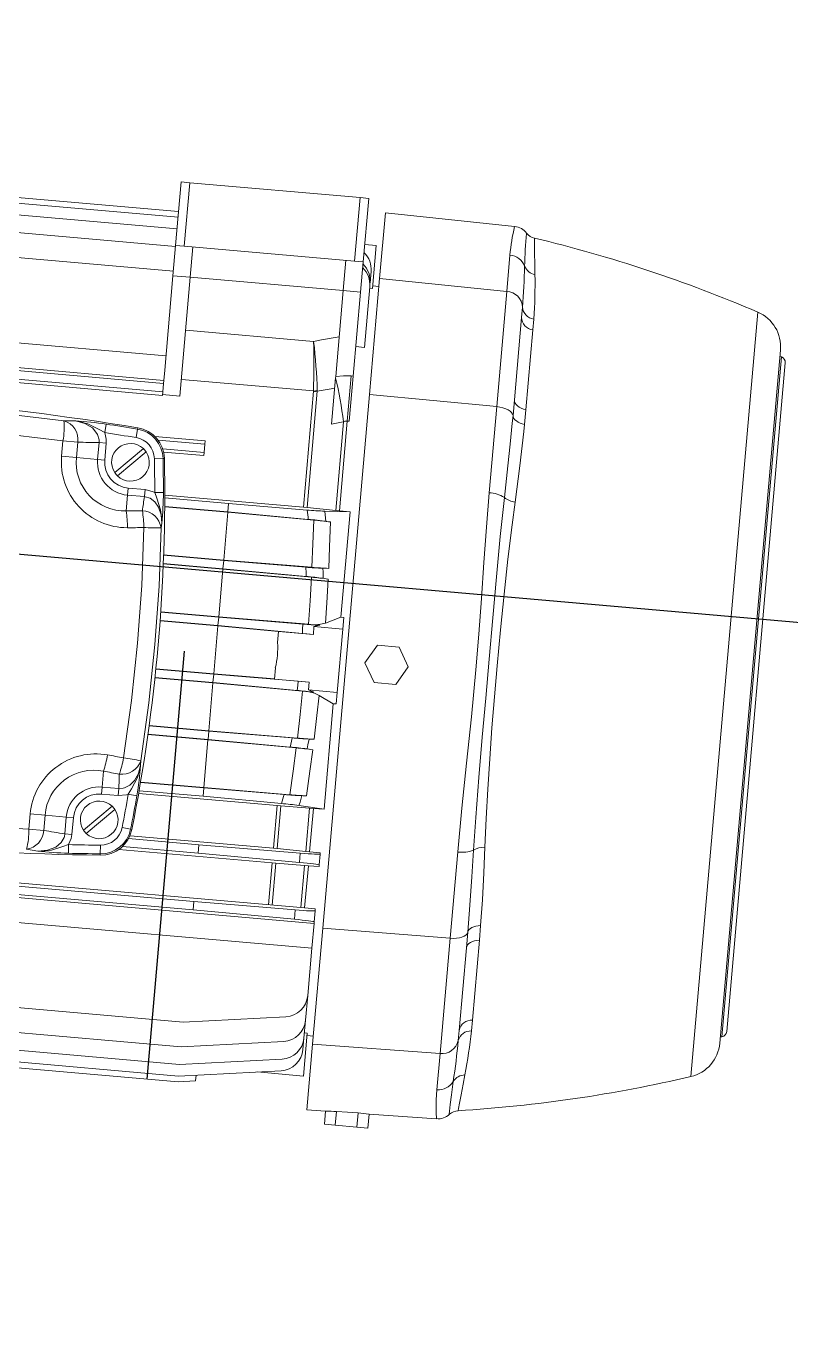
# Model space of a CAD drawing. Header units: inches. Extents: x 191440 to 383551, y 141400 to 284946.
# Drawn here: x 191696.839 to 191697.211, y 141505.332 to 141505.975 of the extents above; entities that cross this region are included whole.
import ezdxf

# ---------------------------------------------------------------- set-up
doc = ezdxf.new("R2010")
doc.units = ezdxf.units.IN
doc.header["$MEASUREMENT"] = 0
doc.layers.add('MOTOR', color=140, linetype='Continuous', lineweight=9)
doc.layers.add('Sanitary', color=6, linetype='Continuous')
doc.styles.add('ROMANS', font='romans', dxfattribs={"height": 1})
doc.dimstyles.new('osama', dxfattribs={"dimtxt": 50, "dimasz": 45, "dimexe": 0.18, "dimexo": 0.0625, "dimgap": 0.2, "dimtad": 0, "dimdec": 0, "dimzin": 0, "dimdsep": 46, "dimtxsty": 'ROMANS', "dimcen": 0, "dimse1": 1, "dimse2": 1, "dimclrd": 3, "dimclre": 3, "dimclrt": 5, "dimadec": 0, "dimazin": 0, "dimtfac": 0.6, "dimtdec": 0, "dimtmove": 2, "dimatfit": 3, "dimfxl": 1, "dimtolj": 1, "dimtzin": 0, "dimarcsym": 0})

msp = doc.modelspace()

# ---------------------------------------------------------------- linework, layer by layer
at = {"color": 6}
msp.add_line((191696.89796, 141505.46225, -678.405), (191696.91621, 141505.67078, -678.405), dxfattribs=at)
at = {"color": 6, "elevation": -678.405}
msp.add_lwpolyline([(191697.53508, 141505.65664), (191694.37777, 141505.93286), (191694.61018, 141508.58937), (191674.25395, 141510.37031)], dxfattribs=at)
msp.add_circle((191696.53062, 141505.72788, -678.405), 1.75781)
at = {"layer": 'MOTOR', "linetype": 'Continuous'}
for p, q in [((191696.67703, 141505.9028, -678.405), (191696.91306, 141505.88215, -678.405)), ((191696.67727, 141505.90557, -678.405), (191696.9133, 141505.88492, -678.405)), ((191696.67654, 141505.89718, -678.405), (191696.91257, 141505.87653, -678.405)), ((191696.91186, 141505.86841, -678.405), (191696.91456, 141505.89931, -678.405)), ((191696.91456, 141505.89931, -678.405), (191696.91878, 141505.89895, -678.405)), ((191696.91878, 141505.89895, -678.405), (191696.91607, 141505.86804, -678.405)), ((191697.00167, 141505.89169, -678.405), (191696.91878, 141505.89895, -678.405)), ((191696.99896, 141505.86078, -678.405), (191697.00167, 141505.89169, -678.405)), ((191697.00167, 141505.89169, -678.405), (191697.00588, 141505.89132, -678.405)), ((191697.00588, 141505.89132, -678.405), (191697.00318, 141505.86042, -678.405)), ((191696.67578, 141505.88852, -678.405), (191696.91181, 141505.86787, -678.405)), ((191697.01397, 141505.88425, -678.405), (191697.01118, 141505.85236, -678.405)), ((191697.07687, 141505.87764, -678.405), (191697.01397, 141505.88425, -678.405)), ((191696.67473, 141505.87652, -678.405), (191696.91076, 141505.85587, -678.405)), ((191696.91056, 141505.85361, -678.405), (191696.91186, 141505.86841, -678.405)), ((191696.91607, 141505.86804, -678.405), (191696.91186, 141505.86841, -678.405)), ((191696.99896, 141505.86078, -678.405), (191696.91607, 141505.86804, -678.405)), ((191696.92029, 141505.86767, -678.405), (191696.91899, 141505.85288, -678.405)), ((191697.00392, 141505.86885, -678.405), (191697.00954, 141505.86835, -678.405)), ((191697.00771, 141505.84747, -678.405), (191697.00954, 141505.86835, -678.405)), ((191697.07306, 141505.84598, -678.405), (191697.07461, 141505.86372, -678.405)), ((191696.99346, 141505.84636, -678.405), (191696.99475, 141505.86115, -678.405)), ((191697.00318, 141505.86042, -678.405), (191696.99896, 141505.86078, -678.405)), ((191697.00318, 141505.86042, -678.405), (191697.00189, 141505.84562, -678.405)), ((191696.90653, 141505.80755, -678.405), (191696.91056, 141505.85361, -678.405)), ((191696.91899, 141505.85288, -678.405), (191696.91056, 141505.85361, -678.405)), ((191696.91393, 141505.79502, -678.405), (191696.91899, 141505.85288, -678.405)), ((191696.99346, 141505.84636, -678.405), (191696.91899, 141505.85288, -678.405)), ((191697.01118, 141505.85236, -678.405), (191697.00623, 141505.79579, -678.405)), ((191697.00652, 141505.8501, -678.405), (191697.00702, 141505.85572, -678.405)), ((191697.07306, 141505.84598, -678.405), (191697.01118, 141505.85236, -678.405)), ((191696.98979, 141505.80446, -678.405), (191696.99346, 141505.84636, -678.405)), ((191697.00189, 141505.84562, -678.405), (191696.99346, 141505.84636, -678.405)), ((191696.99831, 141505.80476, -678.405), (191697.00189, 141505.84562, -678.405)), ((191697.00378, 141505.81874, -678.405), (191697.00636, 141505.84828, -678.405)), ((191697.0063, 141505.84759, -678.405), (191697.00771, 141505.84747, -678.405)), ((191697.01084, 141505.84842, -678.405), (191697.00782, 141505.84868, -678.405)), ((191697.06815, 141505.78987, -678.405), (191697.07306, 141505.84598, -678.405)), ((191697.0803, 141505.8333, -678.405), (191697.08072, 141505.8383, -678.405)), ((191696.67113, 141505.83531, -678.405), (191696.90716, 141505.81466, -678.405)), ((191697.0803, 141505.8333, -678.405), (191697.07678, 141505.79312, -678.405)), ((191697.08619, 141505.83254, -678.405), (191697.08577, 141505.82727, -678.405)), ((191697.1627, 141505.46346, -678.405), (191697.19528, 141505.83588, -678.405)), ((191696.91674, 141505.82709, -678.405), (191696.97904, 141505.82164, -678.405)), ((191697.08577, 141505.82727, -678.405), (191697.08237, 141505.78837, -678.405)), ((191696.66995, 141505.82183, -678.405), (191696.90598, 141505.80118, -678.405)), ((191696.67007, 141505.82327, -678.405), (191696.9061, 141505.80262, -678.405)), ((191696.99957, 141505.81911, -678.405), (191697.00378, 141505.81874, -678.405)), ((191696.66944, 141505.81601, -678.405), (191696.90547, 141505.79536, -678.405)), ((191696.66959, 141505.81776, -678.405), (191696.90562, 141505.79711, -678.405)), ((191697.17678, 141505.47971, -678.405), (191697.20632, 141505.81743, -678.405)), ((191697.17779, 141505.48287, -678.405), (191697.20677, 141505.81414, -678.405)), ((191697.20677, 141505.81414, -678.405), (191697.20606, 141505.8144, -678.405)), ((191696.9061, 141505.80262, -678.405), (191696.90653, 141505.80755, -678.405)), ((191697.18011, 141505.4854, -678.405), (191697.20861, 141505.81125, -678.405)), ((191696.90562, 141505.79711, -678.405), (191696.90598, 141505.80118, -678.405)), ((191696.90598, 141505.80118, -678.405), (191696.9061, 141505.80262, -678.405)), ((191696.97897, 141505.79748, -678.405), (191696.91464, 141505.80311, -678.405)), ((191696.98777, 141505.78137, -678.405), (191696.98974, 141505.80386, -678.405)), ((191696.98974, 141505.80386, -678.405), (191696.98979, 141505.80446, -678.405)), ((191696.99734, 141505.80485, -678.405), (191696.99541, 141505.78285, -678.405)), ((191696.99831, 141505.80476, -678.405), (191696.99639, 141505.78277, -678.405)), ((191696.99734, 141505.80485, -678.405), (191696.99831, 141505.80476, -678.405)), ((191696.90547, 141505.79536, -678.405), (191696.90562, 141505.79711, -678.405)), ((191696.91393, 141505.79502, -678.405), (191696.9055, 141505.79576, -678.405)), ((191696.97402, 141505.74082, -678.405), (191696.97897, 141505.79734, -678.405)), ((191696.9808, 141505.79735, -678.405), (191696.97584, 141505.74066, -678.405)), ((191696.97897, 141505.79734, -678.405), (191696.97897, 141505.79748, -678.405)), ((191696.9808, 141505.79757, -678.405), (191696.9808, 141505.79735, -678.405)), ((191697.00623, 141505.79579, -678.405), (191696.98348, 141505.53576, -678.405)), ((191697.06815, 141505.78987, -678.405), (191697.00623, 141505.79579, -678.405)), ((191697.0761, 141505.78552, -678.405), (191697.07678, 141505.79312, -678.405)), ((191697.06448, 141505.74784, -678.405), (191697.06815, 141505.78987, -678.405)), ((191697.08237, 141505.78837, -678.405), (191697.08171, 141505.78123, -678.405)), ((191696.85747, 141505.78297, -678.405), (191696.8631, 141505.78288, -678.405)), ((191696.87732, 141505.7772, -678.405), (191696.87796, 141505.78137, -678.405)), ((191696.98977, 141505.73929, -678.405), (191696.99355, 141505.78245, -678.405)), ((191696.99541, 141505.78285, -678.405), (191696.99159, 141505.73912, -678.405)), ((191696.99639, 141505.78277, -678.405), (191696.99541, 141505.78285, -678.405)), ((191696.89259, 141505.77478, -678.405), (191696.89327, 141505.77894, -678.405)), ((191696.89327, 141505.77894, -678.405), (191696.89338, 141505.77958, -678.405)), ((191696.90179, 141505.77528, -678.405), (191696.92618, 141505.77315, -678.405)), ((191696.90332, 141505.77352, -678.405), (191696.92603, 141505.77153, -678.405)), ((191696.85633, 141505.76567, -678.405), (191696.85698, 141505.77315, -678.405)), ((191696.85698, 141505.77315, -678.405), (191696.86417, 141505.77252, -678.405)), ((191696.86417, 141505.77252, -678.405), (191696.86352, 141505.76504, -678.405)), ((191696.87386, 141505.76414, -678.405), (191696.87458, 141505.77235, -678.405)), ((191696.87458, 141505.77235, -678.405), (191696.87803, 141505.77205, -678.405)), ((191696.87803, 141505.77205, -678.405), (191696.87731, 141505.76383, -678.405)), ((191696.89617, 141505.7694, -678.405), (191696.88222, 141505.75769, -678.405)), ((191696.88358, 141505.75607, -678.405), (191696.89753, 141505.76778, -678.405)), ((191696.90556, 141505.76922, -678.405), (191696.92568, 141505.76746, -678.405)), ((191696.90599, 141505.76772, -678.405), (191696.92555, 141505.76601, -678.405)), ((191696.92555, 141505.76601, -678.405), (191696.92568, 141505.76746, -678.405)), ((191696.92568, 141505.76746, -678.405), (191696.92603, 141505.77153, -678.405)), ((191696.92603, 141505.77153, -678.405), (191696.92618, 141505.77315, -678.405)), ((191696.86352, 141505.76504, -678.405), (191696.85633, 141505.76567, -678.405)), ((191696.86352, 141505.76504, -678.405), (191696.87386, 141505.76414, -678.405)), ((191696.87386, 141505.76414, -678.405), (191696.87731, 141505.76383, -678.405)), ((191696.90151, 141505.76448, -678.405), (191696.90572, 141505.76457, -678.405)), ((191696.90572, 141505.76457, -678.405), (191696.90637, 141505.76458, -678.405)), ((191696.88847, 141505.74673, -678.405), (191696.88877, 141505.75018, -678.405)), ((191696.88877, 141505.75018, -678.405), (191696.89694, 141505.74946, -678.405)), ((191696.89664, 141505.74601, -678.405), (191696.89694, 141505.74946, -678.405)), ((191696.90168, 141505.74799, -678.405), (191696.9059, 141505.74799, -678.405)), ((191696.8878, 141505.73903, -678.405), (191696.88847, 141505.74673, -678.405)), ((191696.89664, 141505.74601, -678.405), (191696.88847, 141505.74673, -678.405)), ((191696.90654, 141505.74535, -678.405), (191696.93766, 141505.74263, -678.405)), ((191696.90655, 141505.74673, -678.405), (191696.97402, 141505.74082, -678.405)), ((191696.93731, 141505.73856, -678.405), (191696.93766, 141505.74263, -678.405)), ((191696.93766, 141505.74263, -678.405), (191696.97587, 141505.73947, -678.405)), ((191696.90652, 141505.74125, -678.405), (191696.93731, 141505.73856, -678.405)), ((191696.93729, 141505.73843, -678.405), (191696.90652, 141505.74112, -678.405)), ((191696.93525, 141505.71511, -678.405), (191696.93729, 141505.73843, -678.405)), ((191696.93729, 141505.73843, -678.405), (191696.97912, 141505.73455, -678.405)), ((191696.97645, 141505.73494, -678.405), (191696.93731, 141505.73856, -678.405)), ((191696.97584, 141505.74066, -678.405), (191696.97402, 141505.74082, -678.405)), ((191696.98977, 141505.73929, -678.405), (191696.97584, 141505.74066, -678.405)), ((191696.99678, 141505.73867, -678.405), (191696.98445, 141505.73893, -678.405)), ((191696.98977, 141505.73929, -678.405), (191696.99159, 141505.73912, -678.405)), ((191696.99678, 141505.73867, -678.405), (191696.99159, 141505.73912, -678.405)), ((191696.99227, 141505.68722, -678.405), (191696.99678, 141505.73867, -678.405)), ((191696.9051, 141505.73302, -678.405), (191696.90478, 141505.73084, -678.405)), ((191696.90601, 141505.71751, -678.405), (191696.93524, 141505.71495, -678.405)), ((191696.90602, 141505.71767, -678.405), (191696.93525, 141505.71511, -678.405)), ((191696.93487, 141505.71074, -678.405), (191696.90585, 141505.71328, -678.405)), ((191696.90586, 141505.71342, -678.405), (191696.93488, 141505.71088, -678.405)), ((191696.93283, 141505.68742, -678.405), (191696.93487, 141505.71074, -678.405)), ((191696.93487, 141505.71074, -678.405), (191696.97797, 141505.70676, -678.405)), ((191696.93488, 141505.71088, -678.405), (191696.93524, 141505.71495, -678.405)), ((191696.97541, 141505.70713, -678.405), (191696.93488, 141505.71088, -678.405)), ((191696.93524, 141505.71495, -678.405), (191696.9752, 141505.71165, -678.405)), ((191696.97822, 141505.71157, -678.405), (191696.93525, 141505.71511, -678.405)), ((191696.93245, 141505.68306, -678.405), (191696.90427, 141505.68552, -678.405)), ((191696.90428, 141505.68567, -678.405), (191696.93246, 141505.6832, -678.405)), ((191696.90457, 141505.68974, -678.405), (191696.93282, 141505.68727, -678.405)), ((191696.90458, 141505.68989, -678.405), (191696.93283, 141505.68742, -678.405)), ((191696.93246, 141505.6832, -678.405), (191696.93282, 141505.68727, -678.405)), ((191696.93282, 141505.68727, -678.405), (191696.97376, 141505.68389, -678.405)), ((191696.97652, 141505.68382, -678.405), (191696.93283, 141505.68742, -678.405)), ((191696.98203, 141505.68337, -678.405), (191696.97962, 141505.68358, -678.405)), ((191696.98478, 141505.68439, -678.405), (191696.99227, 141505.68722, -678.405)), ((191696.99368, 141505.68709, -678.405), (191696.99227, 141505.68722, -678.405)), ((191696.99319, 141505.6815, -678.405), (191696.99368, 141505.68709, -678.405)), ((191696.9304, 141505.6596, -678.405), (191696.93245, 141505.68306, -678.405)), ((191696.93245, 141505.68306, -678.405), (191696.96194, 141505.68033, -678.405)), ((191696.97357, 141505.6794, -678.405), (191696.93246, 141505.6832, -678.405)), ((191696.96147, 141505.6749, -678.405), (191696.96194, 141505.68034, -678.405)), ((191696.97897, 141505.67885, -678.405), (191696.96194, 141505.68034, -678.405)), ((191696.97917, 141505.68272, -678.405), (191696.97897, 141505.67885, -678.405)), ((191696.98196, 141505.68334, -678.405), (191696.97917, 141505.68272, -678.405)), ((191696.97917, 141505.68272, -678.405), (191696.99319, 141505.6815, -678.405)), ((191696.98196, 141505.68334, -678.405), (191696.98203, 141505.68337, -678.405)), ((191696.98196, 141505.68337, -678.405), (191696.98196, 141505.68334, -678.405)), ((191696.98203, 141505.68337, -678.405), (191696.98196, 141505.68337, -678.405)), ((191696.99048, 141505.65059, -678.405), (191696.99319, 141505.6815, -678.405)), ((191697.00398, 141505.66498, -678.405), (191697.01005, 141505.67365, -678.405)), ((191697.01005, 141505.67365, -678.405), (191697.0206, 141505.67273, -678.405)), ((191697.0206, 141505.67273, -678.405), (191697.02507, 141505.66313, -678.405)), ((191697.00846, 141505.65539, -678.405), (191697.00398, 141505.66498, -678.405)), ((191696.90178, 141505.65785, -678.405), (191696.93003, 141505.65538, -678.405)), ((191696.9022, 141505.66192, -678.405), (191696.93039, 141505.65945, -678.405)), ((191696.90222, 141505.66206, -678.405), (191696.9304, 141505.6596, -678.405)), ((191696.93003, 141505.65538, -678.405), (191696.93039, 141505.65945, -678.405)), ((191696.93039, 141505.65945, -678.405), (191696.97153, 141505.65606, -678.405)), ((191696.95991, 141505.65716, -678.405), (191696.9304, 141505.6596, -678.405)), ((191696.95991, 141505.65715, -678.405), (191696.96039, 141505.6626, -678.405)), ((191697.02507, 141505.66313, -678.405), (191697.019, 141505.65446, -678.405)), ((191696.93002, 141505.65523, -678.405), (191696.90176, 141505.6577, -678.405)), ((191696.92798, 141505.63191, -678.405), (191696.93002, 141505.65523, -678.405)), ((191696.93002, 141505.65523, -678.405), (191696.97367, 141505.6512, -678.405)), ((191696.97094, 141505.6516, -678.405), (191696.93003, 141505.65538, -678.405)), ((191696.95991, 141505.65715, -678.405), (191696.97694, 141505.65566, -678.405)), ((191696.97694, 141505.65566, -678.405), (191696.97647, 141505.65181, -678.405)), ((191696.97647, 141505.65181, -678.405), (191696.99048, 141505.65059, -678.405)), ((191696.97647, 141505.65181, -678.405), (191696.97911, 141505.65072, -678.405)), ((191697.019, 141505.65446, -678.405), (191697.00846, 141505.65539, -678.405)), ((191696.97367, 141505.6512, -678.405), (191696.97676, 141505.65089, -678.405)), ((191696.97917, 141505.65068, -678.405), (191696.97676, 141505.65089, -678.405)), ((191696.97917, 141505.65068, -678.405), (191696.97911, 141505.65072, -678.405)), ((191696.97911, 141505.65072, -678.405), (191696.97911, 141505.65069, -678.405)), ((191696.97911, 141505.65069, -678.405), (191696.97917, 141505.65068, -678.405)), ((191696.98859, 141505.64511, -678.405), (191696.9817, 141505.64919, -678.405)), ((191696.98409, 141505.59366, -678.405), (191696.98859, 141505.64511, -678.405)), ((191696.98859, 141505.64511, -678.405), (191696.99, 141505.64499, -678.405)), ((191696.99, 141505.64499, -678.405), (191696.99048, 141505.65059, -678.405)), ((191696.89894, 141505.63432, -678.405), (191696.92796, 141505.63178, -678.405)), ((191696.89896, 141505.63445, -678.405), (191696.92798, 141505.63191, -678.405)), ((191696.92759, 141505.62755, -678.405), (191696.89836, 141505.6301, -678.405)), ((191696.89838, 141505.63026, -678.405), (191696.92761, 141505.62771, -678.405)), ((191696.92555, 141505.60423, -678.405), (191696.92759, 141505.62755, -678.405)), ((191696.92759, 141505.62755, -678.405), (191696.97052, 141505.62357, -678.405)), ((191696.92761, 141505.62771, -678.405), (191696.92796, 141505.63178, -678.405)), ((191696.96754, 141505.62402, -678.405), (191696.92761, 141505.62771, -678.405)), ((191696.92796, 141505.63178, -678.405), (191696.96852, 141505.62843, -678.405)), ((191696.97111, 141505.62835, -678.405), (191696.92798, 141505.63191, -678.405)), ((191696.89485, 141505.61734, -678.405), (191696.89478, 141505.61514, -678.405)), ((191696.8767, 141505.61223, -678.405), (191696.87603, 141505.60453, -678.405)), ((191696.89476, 141505.60679, -678.405), (191696.92554, 141505.6041, -678.405)), ((191696.89478, 141505.60692, -678.405), (191696.92555, 141505.60423, -678.405)), ((191696.87573, 141505.60108, -678.405), (191696.87603, 141505.60453, -678.405)), ((191696.88389, 141505.60037, -678.405), (191696.87573, 141505.60108, -678.405)), ((191696.87603, 141505.60453, -678.405), (191696.8842, 141505.60382, -678.405)), ((191696.88389, 141505.60037, -678.405), (191696.8842, 141505.60382, -678.405)), ((191696.89297, 141505.60026, -678.405), (191696.88882, 141505.601, -678.405)), ((191696.89383, 141505.60139, -678.405), (191696.96131, 141505.59549, -678.405)), ((191696.89407, 141505.60275, -678.405), (191696.92519, 141505.60003, -678.405)), ((191696.92519, 141505.60003, -678.405), (191696.92554, 141505.6041, -678.405)), ((191696.96336, 141505.5965, -678.405), (191696.92519, 141505.60003, -678.405)), ((191696.92554, 141505.6041, -678.405), (191696.96472, 141505.60086, -678.405)), ((191696.96742, 141505.60078, -678.405), (191696.92555, 141505.60423, -678.405)), ((191696.88093, 141505.59519, -678.405), (191696.86698, 141505.58348, -678.405)), ((191696.86834, 141505.58186, -678.405), (191696.88229, 141505.59357, -678.405)), ((191696.95949, 141505.5747, -678.405), (191696.96131, 141505.59549, -678.405)), ((191696.96131, 141505.59549, -678.405), (191696.96313, 141505.59534, -678.405)), ((191696.96313, 141505.59534, -678.405), (191696.96131, 141505.57454, -678.405)), ((191696.96313, 141505.59534, -678.405), (191696.97708, 141505.59426, -678.405)), ((191696.97191, 141505.59554, -678.405), (191696.98409, 141505.59366, -678.405)), ((191696.97524, 141505.57317, -678.405), (191696.97708, 141505.59426, -678.405)), ((191696.9789, 141505.59411, -678.405), (191696.97705, 141505.573, -678.405)), ((191696.9789, 141505.59411, -678.405), (191696.97708, 141505.59426, -678.405)), ((191696.9789, 141505.59411, -678.405), (191696.98409, 141505.59366, -678.405)), ((191696.84043, 141505.58398, -678.405), (191696.84109, 141505.59146, -678.405)), ((191696.84828, 141505.59083, -678.405), (191696.84109, 141505.59146, -678.405)), ((191696.84828, 141505.59083, -678.405), (191696.84762, 141505.58335, -678.405)), ((191696.84828, 141505.59083, -678.405), (191696.85862, 141505.58992, -678.405)), ((191696.8579, 141505.58171, -678.405), (191696.85862, 141505.58992, -678.405)), ((191696.86207, 141505.58962, -678.405), (191696.85862, 141505.58992, -678.405)), ((191696.86207, 141505.58962, -678.405), (191696.86135, 141505.58141, -678.405)), ((191696.55793, 141505.58205, -678.405), (191696.97466, 141505.54559, -678.405)), ((191696.84762, 141505.58335, -678.405), (191696.84043, 141505.58398, -678.405)), ((191696.86135, 141505.58141, -678.405), (191696.8579, 141505.58171, -678.405)), ((191696.88992, 141505.58397, -678.405), (191696.88579, 141505.58478, -678.405)), ((191696.88964, 141505.58082, -678.405), (191696.95949, 141505.5747, -678.405)), ((191696.88992, 141505.58397, -678.405), (191696.89056, 141505.58384, -678.405)), ((191696.55212, 141505.57544, -678.405), (191696.97923, 141505.53807, -678.405)), ((191696.61161, 141505.57579, -678.405), (191696.9207, 141505.54874, -678.405)), ((191696.85966, 141505.57224, -678.405), (191696.85976, 141505.57646, -678.405)), ((191696.87517, 141505.57198, -678.405), (191696.87522, 141505.57619, -678.405)), ((191696.886, 141505.57557, -678.405), (191696.92277, 141505.57235, -678.405)), ((191696.88896, 141505.57941, -678.405), (191696.92312, 141505.57642, -678.405)), ((191696.92277, 141505.57235, -678.405), (191696.92312, 141505.57642, -678.405)), ((191696.92312, 141505.57642, -678.405), (191696.97247, 141505.57235, -678.405)), ((191696.96131, 141505.57454, -678.405), (191696.95949, 141505.5747, -678.405)), ((191696.97524, 141505.57317, -678.405), (191696.96131, 141505.57454, -678.405)), ((191696.61126, 141505.57172, -678.405), (191696.92034, 141505.54467, -678.405)), ((191696.84476, 141505.57334, -678.405), (191696.8392, 141505.57423, -678.405)), ((191696.87517, 141505.57198, -678.405), (191696.87516, 141505.57133, -678.405)), ((191696.88419, 141505.5741, -678.405), (191696.95887, 141505.56757, -678.405)), ((191696.97208, 141505.56779, -678.405), (191696.92277, 141505.57235, -678.405)), ((191696.97208, 141505.56779, -678.405), (191696.97247, 141505.57235, -678.405)), ((191696.97524, 141505.57317, -678.405), (191696.97705, 141505.573, -678.405)), ((191696.98224, 141505.57254, -678.405), (191696.97705, 141505.573, -678.405)), ((191696.98218, 141505.57189, -678.405), (191696.98172, 141505.56656, -678.405)), ((191696.98218, 141505.57189, -678.405), (191696.98224, 141505.57254, -678.405)), ((191697.04549, 141505.53084, -678.405), (191697.04917, 141505.57287, -678.405)), ((191696.55107, 141505.56339, -678.405), (191696.97817, 141505.52603, -678.405)), ((191696.95708, 141505.54713, -678.405), (191696.95887, 141505.56757, -678.405)), ((191696.95887, 141505.56757, -678.405), (191696.96068, 141505.56742, -678.405)), ((191696.96068, 141505.56742, -678.405), (191696.9589, 141505.54697, -678.405)), ((191696.96068, 141505.56742, -678.405), (191696.97464, 141505.56636, -678.405)), ((191696.97284, 141505.54575, -678.405), (191696.97464, 141505.56636, -678.405)), ((191696.97646, 141505.56621, -678.405), (191696.97464, 141505.56636, -678.405)), ((191696.97646, 141505.56621, -678.405), (191696.97466, 141505.54559, -678.405)), ((191696.97646, 141505.56621, -678.405), (191696.98165, 141505.56575, -678.405)), ((191696.98165, 141505.56575, -678.405), (191696.98172, 141505.56656, -678.405)), ((191696.92034, 141505.54467, -678.405), (191696.9207, 141505.54874, -678.405)), ((191696.9207, 141505.54874, -678.405), (191696.97005, 141505.54467, -678.405)), ((191696.96965, 141505.54012, -678.405), (191696.92034, 141505.54467, -678.405)), ((191696.96965, 141505.54012, -678.405), (191696.97005, 141505.54467, -678.405)), ((191696.97466, 141505.54559, -678.405), (191696.97984, 141505.54514, -678.405)), ((191696.97976, 141505.54421, -678.405), (191696.9793, 141505.53888, -678.405)), ((191696.97976, 141505.54421, -678.405), (191696.97984, 141505.54514, -678.405)), ((191696.97817, 141505.52603, -678.405), (191696.97923, 141505.53807, -678.405)), ((191696.98348, 141505.53576, -678.405), (191696.97853, 141505.4792, -678.405)), ((191696.97923, 141505.53807, -678.405), (191696.9793, 141505.53888, -678.405)), ((191697.04549, 141505.53084, -678.405), (191696.98348, 141505.53576, -678.405)), ((191697.06034, 141505.537, -678.405), (191697.05975, 141505.52986, -678.405)), ((191697.04058, 141505.47474, -678.405), (191697.04549, 141505.53084, -678.405)), ((191697.05343, 141505.52615, -678.405), (191697.05407, 141505.53375, -678.405)), ((191697.05975, 141505.52986, -678.405), (191697.05635, 141505.49095, -678.405)), ((191696.97615, 141505.50288, -678.405), (191696.97817, 141505.52603, -678.405)), ((191697.05343, 141505.52615, -678.405), (191697.04991, 141505.48596, -678.405)), ((191696.60647, 141505.51702, -678.405), (191696.91556, 141505.48998, -678.405)), ((191696.60542, 141505.50502, -678.405), (191696.91451, 141505.47798, -678.405)), ((191696.9751, 141505.49088, -678.405), (191696.97615, 141505.50288, -678.405)), ((191696.60417, 141505.49075, -678.405), (191696.91326, 141505.4637, -678.405)), ((191696.60466, 141505.49637, -678.405), (191696.91375, 141505.46932, -678.405)), ((191696.91556, 141505.48998, -678.405), (191696.9655, 141505.49259, -678.405)), ((191696.97434, 141505.48222, -678.405), (191696.9751, 141505.49088, -678.405)), ((191697.05635, 141505.49095, -678.405), (191697.05585, 141505.48569, -678.405)), ((191696.97414, 141505.46373, -678.405), (191696.97596, 141505.48462, -678.405)), ((191696.97596, 141505.48462, -678.405), (191696.97456, 141505.48474, -678.405)), ((191697.04945, 141505.48096, -678.405), (191697.04991, 141505.48596, -678.405)), ((191696.91451, 141505.47798, -678.405), (191696.96445, 141505.48059, -678.405)), ((191696.97385, 141505.4766, -678.405), (191696.97434, 141505.48222, -678.405)), ((191696.97853, 141505.4792, -678.405), (191696.97574, 141505.44731, -678.405)), ((191696.97586, 141505.4834, -678.405), (191696.97888, 141505.48314, -678.405)), ((191697.04058, 141505.47474, -678.405), (191696.97853, 141505.4792, -678.405)), ((191697.17704, 141505.48274, -678.405), (191697.17779, 141505.48287, -678.405)), ((191696.91375, 141505.46932, -678.405), (191696.96369, 141505.47194, -678.405)), ((191697.03903, 141505.45699, -678.405), (191697.04058, 141505.47474, -678.405)), ((191696.7936, 141505.47138, -678.405), (191696.91302, 141505.46093, -678.405)), ((191696.91326, 141505.4637, -678.405), (191696.9632, 141505.46632, -678.405)), ((191696.95152, 141505.46571, -678.405), (191696.97414, 141505.46373, -678.405)), ((191696.91302, 141505.46093, -678.405), (191696.92155, 141505.46138, -678.405)), ((191696.92179, 141505.46415, -678.405), (191696.92155, 141505.46138, -678.405)), ((191696.97574, 141505.44731, -678.405), (191696.98488, 141505.44667, -678.405)), ((191696.98432, 141505.44019, -678.405), (191696.98488, 141505.44667, -678.405)), ((191696.98959, 141505.43973, -678.405), (191696.99018, 141505.44645, -678.405)), ((191696.98432, 141505.44019, -678.405), (191696.98959, 141505.43973, -678.405)), ((191696.98959, 141505.43973, -678.405), (191697.00013, 141505.4388, -678.405)), ((191697.00013, 141505.4388, -678.405), (191697.00074, 141505.44571, -678.405)), ((191697.00541, 141505.43834, -678.405), (191697.006, 141505.44519, -678.405)), ((191697.006, 141505.44519, -678.405), (191697.03883, 141505.4429, -678.405)), ((191697.00013, 141505.4388, -678.405), (191697.00541, 141505.43834, -678.405))]:
    msp.add_line(p, q, dxfattribs=at)
at = {"layer": 'MOTOR', "linetype": 'Continuous', "elevation": -678.405, "flags": 128}
for points in [[(191697.08654, 141505.87185), (191697.08654, 141505.87168), (191697.08656, 141505.87035), (191697.08659, 141505.8679), (191697.08663, 141505.86431), (191697.0867, 141505.85977), (191697.08679, 141505.85417)], [(191696.97904, 141505.82164), (191696.98287, 141505.82234), (191696.99149, 141505.82391)], [(191696.98979, 141505.80446), (191696.9935, 141505.80491), (191696.99734, 141505.80485)], [(191696.71456, 141505.79547), (191696.7503, 141505.79349), (191696.78615, 141505.79074), (191696.82184, 141505.78723), (191696.85747, 141505.78297)], [(191696.9893, 141505.79883), (191696.98664, 141505.79837), (191696.9808, 141505.79735)], [(191697.08237, 141505.78837), (191697.08118, 141505.78865), (191697.08007, 141505.78906), (191697.07908, 141505.78958), (191697.07823, 141505.79018), (191697.07756, 141505.79086), (191697.07709, 141505.79159), (191697.07683, 141505.79235), (191697.07678, 141505.79312)], [(191697.0761, 141505.78552), (191697.07591, 141505.78625), (191697.07544, 141505.78698), (191697.0747, 141505.78767), (191697.07372, 141505.7883), (191697.07253, 141505.78886), (191697.07117, 141505.78931), (191697.0697, 141505.78966), (191697.06815, 141505.78987)], [(191696.85698, 141505.77315), (191696.82125, 141505.77741), (191696.78529, 141505.78094), (191696.74934, 141505.78371), (191696.71333, 141505.78572)], [(191696.8631, 141505.78288), (191696.86313, 141505.78288), (191696.86322, 141505.78286), (191696.86354, 141505.78282), (191696.86462, 141505.78266), (191696.8648, 141505.78262), (191696.86914, 141505.78142), (191696.8746, 141505.77872), (191696.87732, 141505.7772)], [(191696.87458, 141505.77235), (191696.87458, 141505.7737), (191696.87388, 141505.77622), (191696.87355, 141505.77684), (191696.87134, 141505.77946), (191696.86766, 141505.78168), (191696.8631, 141505.78288)], [(191696.99355, 141505.78245), (191696.9926, 141505.78227), (191696.98777, 141505.78137)], [(191696.99541, 141505.78285), (191696.9943, 141505.78275), (191696.99355, 141505.78245)], [(191697.07189, 141505.74562), (191697.07361, 141505.76109), (191697.07472, 141505.77155), (191697.07574, 141505.78177), (191697.0761, 141505.78552)], [(191697.08171, 141505.78123), (191697.08057, 141505.7815), (191697.07951, 141505.78187), (191697.07855, 141505.78234), (191697.07772, 141505.78288), (191697.07704, 141505.78349), (191697.07654, 141505.78414), (191697.07622, 141505.78483), (191697.0761, 141505.78552)], [(191697.08171, 141505.78123), (191697.08135, 141505.77771), (191697.07941, 141505.76099), (191697.07709, 141505.74329)], [(191696.87732, 141505.7772), (191696.87804, 141505.77398), (191696.87803, 141505.77205)], [(191696.89694, 141505.74946), (191696.90086, 141505.74841), (191696.90168, 141505.74799)], [(191696.90168, 141505.74799), (191696.90271, 141505.74522), (191696.90452, 141505.73964), (191696.90511, 141505.73481), (191696.90511, 141505.73478), (191696.90511, 141505.73353), (191696.9051, 141505.73317), (191696.9051, 141505.73305), (191696.9051, 141505.73302)], [(191697.04917, 141505.57287), (191697.05122, 141505.59427), (191697.05351, 141505.61607), (191697.05584, 141505.63875), (191697.05797, 141505.66159), (191697.0594, 141505.67901), (191697.06068, 141505.69637), (191697.0619, 141505.71387), (191697.06314, 141505.73115), (191697.06448, 141505.74784)], [(191696.9051, 141505.73302), (191696.90476, 141505.73713), (191696.90352, 141505.7408), (191696.9017, 141505.74344), (191696.89938, 141505.74522), (191696.89709, 141505.74596), (191696.89664, 141505.74601)], [(191697.05686, 141505.57377), (191697.05796, 141505.58973), (191697.05949, 141505.6091), (191697.06116, 141505.62882), (191697.06281, 141505.64776), (191697.06447, 141505.66678), (191697.06623, 141505.6869), (191697.06801, 141505.7069), (191697.06988, 141505.72655), (191697.07189, 141505.74562)], [(191697.07709, 141505.74329), (191697.07565, 141505.73224), (191697.07363, 141505.71561), (191697.07173, 141505.6985), (191697.06995, 141505.6811), (191697.06831, 141505.6636), (191697.06701, 141505.64844), (191697.06582, 141505.6333), (191697.06476, 141505.61828), (191697.06382, 141505.60351), (191697.06302, 141505.58916), (191697.06238, 141505.57516)], [(191696.97645, 141505.73494), (191696.97632, 141505.73599), (191696.97587, 141505.73947)], [(191696.98445, 141505.73893), (191696.98466, 141505.73721), (191696.98504, 141505.73398)], [(191696.88651, 141505.61874), (191696.89042, 141505.64662), (191696.89336, 141505.67466), (191696.89533, 141505.70274), (191696.89633, 141505.73092)], [(191696.90478, 141505.73084), (191696.90376, 141505.70237), (191696.90176, 141505.67392), (191696.89879, 141505.64559), (191696.89485, 141505.61734)], [(191696.97822, 141505.71157), (191696.97872, 141505.72299), (191696.97912, 141505.73455)], [(191696.98504, 141505.73398), (191696.98549, 141505.73391), (191696.98723, 141505.73365)], [(191696.98723, 141505.73365), (191696.98683, 141505.7216), (191696.98638, 141505.71105)], [(191696.97541, 141505.70713), (191696.97535, 141505.70867), (191696.9752, 141505.71165)], [(191696.98353, 141505.71112), (191696.98362, 141505.70913), (191696.98372, 141505.70621)], [(191696.98638, 141505.71105), (191696.98451, 141505.7111), (191696.98353, 141505.71112)], [(191696.97652, 141505.68382), (191696.9773, 141505.69525), (191696.97797, 141505.70676)], [(191696.98372, 141505.70621), (191696.98424, 141505.70613), (191696.98612, 141505.70585)], [(191696.98612, 141505.70585), (191696.98544, 141505.6942), (191696.98478, 141505.68439)], [(191696.97357, 141505.6794), (191696.97367, 141505.68141), (191696.97376, 141505.68389)], [(191696.97962, 141505.68358), (191696.97905, 141505.68362), (191696.97652, 141505.68382)], [(191696.98478, 141505.68439), (191696.98233, 141505.68381), (191696.97962, 141505.68358)], [(191696.97897, 141505.67885), (191696.97566, 141505.6792), (191696.97357, 141505.6794)], [(191696.97094, 141505.6516), (191696.97127, 141505.65407), (191696.97153, 141505.65606)], [(191696.97153, 141505.65606), (191696.97514, 141505.65578), (191696.97694, 141505.65566)], [(191696.97111, 141505.62835), (191696.97245, 141505.6398), (191696.97367, 141505.6512)], [(191696.97676, 141505.65089), (191696.9794, 141505.65019), (191696.9817, 141505.64919)], [(191696.9817, 141505.64919), (191696.98065, 141505.63943), (191696.97929, 141505.62783)], [(191696.96754, 141505.62402), (191696.96819, 141505.62693), (191696.96852, 141505.62843)], [(191696.97687, 141505.6279), (191696.97626, 141505.62504), (191696.97583, 141505.62309)], [(191696.97929, 141505.62783), (191696.9774, 141505.62788), (191696.97687, 141505.6279)], [(191696.96742, 141505.60078), (191696.96903, 141505.61223), (191696.97052, 141505.62357)], [(191696.97864, 141505.62267), (191696.97726, 141505.6122), (191696.97556, 141505.60026)], [(191696.97583, 141505.62309), (191696.9768, 141505.62294), (191696.97864, 141505.62267)], [(191696.8842, 141505.60382), (191696.88633, 141505.60394), (191696.88703, 141505.60412), (191696.88963, 141505.60547), (191696.89188, 141505.60776), (191696.89374, 141505.61115), (191696.89478, 141505.61514)], [(191696.89478, 141505.61514), (191696.89478, 141505.61511), (191696.89477, 141505.61501), (191696.89472, 141505.61469), (191696.89453, 141505.61361), (191696.8945, 141505.61343), (191696.89322, 141505.6091), (191696.8904, 141505.60369), (191696.88882, 141505.601)], [(191696.88882, 141505.601), (191696.88794, 141505.60073), (191696.88389, 141505.60037)], [(191696.96336, 141505.5965), (191696.96441, 141505.59985), (191696.96472, 141505.60086)], [(191696.97334, 141505.60032), (191696.97241, 141505.5972), (191696.97191, 141505.59554)], [(191696.97556, 141505.60026), (191696.9738, 141505.60031), (191696.97334, 141505.60032)], [(191696.69678, 141505.59655), (191696.73251, 141505.59228), (191696.76847, 141505.58875), (191696.80442, 141505.58599), (191696.84043, 141505.58398)], [(191696.84476, 141505.57334), (191696.84947, 141505.57372), (191696.85348, 141505.57528), (191696.85611, 141505.57746), (191696.85755, 141505.58), (191696.85767, 141505.58038), (191696.8579, 141505.58171)], [(191696.86135, 141505.58141), (191696.86103, 141505.5795), (191696.85976, 141505.57646)], [(191696.85976, 141505.57646), (191696.85697, 141505.57549), (191696.85137, 141505.5738), (191696.84654, 141505.57329), (191696.8465, 141505.57329), (191696.84527, 141505.57331), (191696.84491, 141505.57333), (191696.84479, 141505.57333), (191696.84476, 141505.57334)], [(191697.06238, 141505.57516), (191697.06185, 141505.56269), (191697.06117, 141505.5496), (191697.06034, 141505.537)], [(191697.05407, 141505.53375), (191697.05509, 141505.54702), (191697.05603, 141505.56082), (191697.05686, 141505.57377)], [(191697.06034, 141505.537), (191697.05917, 141505.53693), (191697.05806, 141505.53675), (191697.05704, 141505.53646), (191697.05612, 141505.53607), (191697.05535, 141505.53558), (191697.05474, 141505.53503), (191697.05431, 141505.53441), (191697.05407, 141505.53375)], [(191697.04549, 141505.53084), (191697.04705, 141505.53079), (191697.04856, 141505.53087), (191697.04998, 141505.53108), (191697.05124, 141505.53142), (191697.05232, 141505.53187), (191697.05316, 141505.53242), (191697.05376, 141505.53306), (191697.05407, 141505.53375)], [(191697.05975, 141505.52986), (191697.05853, 141505.52978), (191697.05736, 141505.52957), (191697.0563, 141505.52924), (191697.05536, 141505.52878), (191697.05459, 141505.52823), (191697.05399, 141505.52759), (191697.0536, 141505.52689), (191697.05343, 141505.52615)], [(191697.04509, 141505.44521), (191697.04508, 141505.44513), (191697.0452, 141505.4466), (191697.04551, 141505.44979), (191697.04609, 141505.45463), (191697.047, 141505.46108)], [(191697.05268, 141505.46428), (191697.05182, 141505.45983), (191697.0508, 141505.45453), (191697.05005, 141505.45057), (191697.04956, 141505.44797), (191697.04935, 141505.44685), (191697.04936, 141505.44692)], [(191697.03884, 141505.44295), (191697.03884, 141505.4429), (191697.0388, 141505.44353), (191697.03871, 141505.44525), (191697.03865, 141505.4481), (191697.03872, 141505.45206), (191697.03903, 141505.45699)], [(191696.99018, 141505.44645), (191696.99552, 141505.44608), (191697.00074, 141505.44571)]]:
    msp.add_lwpolyline(points, dxfattribs=at)
at = {"layer": 'MOTOR', "linetype": 'Continuous'}
for centre, radius, start, end in [((191697.16135, 141505.85677, -678.405), 0.08701, 166.15681, 175.41616), ((191697.0765, 141505.8701, -678.405), 0.00749, 34.27877, 87.22043), ((191697.31936, 141505.85334, -678.405), 0.23766, 174.9475, 178.80302), ((191697.08767, 141505.87808, -678.405), 0.00618, 216.87253, 259.71979), ((191696.92851, 141505.21371, -678.405), 0.67695, 66.79081, 76.49766), ((191696.99578, 141505.85671, -678.405), 0.01128, 355, 46.31781), ((191697.07383, 141505.85528, -678.405), 0.00848, 20.94977, 84.71644), ((191696.99513, 141505.84926, -678.405), 0.01128, 355, 46.31781), ((191696.99529, 141505.85109, -678.405), 0.01128, 355, 46.31781), ((191696.71646, 141505.86722, -678.405), 0.3654, 355.46073, 358.60213), ((191697.08809, 141505.86089, -678.405), 0.00684, 202.17582, 259.11244), ((191696.84838, 141505.84995, -678.405), 0.23845, 355.81185, 1.01389), ((191697.07264, 141505.8379, -678.405), 0.00809, 2.84885, 86.99113), ((191697.08703, 141505.83882, -678.405), 0.00634, 184.70727, 262.3912), ((191697.08648, 141505.83342, -678.405), 0.00619, 181.1145, 263.37761), ((191697.18806, 141505.81903, -678.405), 0.01833, 355, 66.79081), ((191696.4095, 141505.8112, -678.405), 0.56963, 358.62008, 1.0502), ((191696.68036, 141505.78771, -678.405), 0.30061, 1.87881, 6.48065), ((191697.2058, 141505.81149, -678.405), 0.00282, 355, 70), ((191696.80286, 141505.75957, -678.405), 0.19206, 6.84361, 13.33481), ((191696.66183, 141504.36982, -678.405), 1.42864, 80.67265, 89.32735), ((191696.97944, 141505.80716, -678.405), 0.00969, 267.24308, 278.08671), ((191696.97981, 141505.8069, -678.405), 0.0096, 264.96484, 275.92472), ((191696.82305, 141505.77974, -678.405), 0.03457, 348.99912, 5.34721), ((191696.85467, 141505.77379, -678.405), 0.00959, 352.37915, 73.02752), ((191696.85057, 141505.5861, -678.405), 0.19718, 82.01714, 86.35812), ((191696.66183, 141504.36982, -678.405), 1.42799, 80.67265, 81.29491), ((191696.66183, 141504.36982, -678.405), 1.42378, 80.67265, 81.29491), ((191696.89086, 141505.76427, -678.405), 0.01065, 1.1542, 80.67265), ((191696.89086, 141505.76427, -678.405), 0.01486, 1.1542, 80.67265), ((191696.89086, 141505.76427, -678.405), 0.01551, 1.1542, 80.67265), ((191696.88987, 141505.76274, -678.405), 0.00917, 46.62581, 213.37419), ((191696.88987, 141505.76274, -678.405), 0.00917, 226.62581, 33.37419), ((191696.88987, 141505.76274, -678.405), 0.00917, 33.37419, 46.62581), ((191696.88824, 141505.76289, -678.405), 0.03203, 175.0223, 270.24801), ((191696.88715, 141505.76276, -678.405), 0.02374, 174.47884, 271.5723), ((191696.88987, 141505.76274, -678.405), 0.01607, 175, 265), ((191696.88987, 141505.76274, -678.405), 0.01261, 175, 265), ((191696.06036, 141505.74754, -678.405), 0.84619, 348.8458, 1.1542), ((191696.06036, 141505.74754, -678.405), 0.84132, 0.03067, 1.1542), ((191696.06036, 141505.74754, -678.405), 0.84554, 0.03067, 1.1542), ((191696.88987, 141505.76274, -678.405), 0.00917, 213.37419, 226.62581), ((191696.72615, 141505.7501, -678.405), 0.17976, 354.5497, 359.32791), ((191697.06399, 141505.73273, -678.405), 0.01513, 58.47541, 88.14046), ((191697.0783, 141505.75296, -678.405), 0.00974, 228.89145, 262.88862), ((191696.8384, 141505.73143, -678.405), 0.04998, 359.34808, 8.74659), ((191696.89531, 141505.72953, -678.405), 0.00956, 7.86086, 87.92008), ((191696.84961, 141505.73119, -678.405), 0.04672, 359.66711, 9.74116), ((191696.99042, 141505.90164, -678.405), 0.16282, 264.87119, 267.89709), ((191696.9028, 141505.98822, -678.405), 0.25738, 268.55834, 270.44068), ((191696.96097, 141505.55732, -678.405), 0.17829, 82.24293, 85.01885), ((191696.96566, 141505.57771, -678.405), 0.15742, 82.12299, 85.09514), ((191696.9897, 141505.87388, -678.405), 0.16288, 264.89548, 267.83187), ((191696.99303, 141505.88101, -678.405), 0.17009, 265.00494, 267.75876), ((191696.95988, 141505.52993, -678.405), 0.17788, 82.29801, 84.99268), ((191696.96412, 141505.54548, -678.405), 0.16187, 82.1898, 85.09019), ((191696.98824, 141505.84641, -678.405), 0.16316, 264.90922, 267.79501), ((191696.92217, 141505.67214, -678.405), 0.03939, 345.98238, 4.01762), ((191696.9556, 141505.47666, -678.405), 0.17561, 82.30734, 84.98843), ((191696.98322, 141505.7933, -678.405), 0.16552, 264.90669, 267.80263), ((191696.98624, 141505.80162, -678.405), 0.17393, 265.01037, 267.70964), ((191696.87299, 141505.58865, -678.405), 0.03203, 79.75327, 174.97642), ((191696.82938, 141505.62829, -678.405), 0.04998, 341.25341, 350.65192), ((191696.95238, 141505.45046, -678.405), 0.17421, 82.26367, 85.00898), ((191696.9569, 141505.46504, -678.405), 0.15912, 82.14623, 85.09007), ((191696.84046, 141505.62658, -678.405), 0.04672, 340.25884, 350.33289), ((191696.88575, 141505.62028, -678.405), 0.00956, 262.07992, 342.13914), ((191696.84821, 141505.36422, -678.405), 0.25738, 79.55932, 81.44166), ((191696.71467, 141505.62951, -678.405), 0.18068, 350.68428, 355.43811), ((191696.87194, 141505.58898, -678.405), 0.02373, 78.41232, 175.53654), ((191696.87463, 141505.58852, -678.405), 0.01607, 85, 175), ((191696.87463, 141505.58852, -678.405), 0.01261, 85, 175), ((191696.06036, 141505.74754, -678.405), 0.84132, 348.8458, 349.96933), ((191696.06036, 141505.74754, -678.405), 0.84554, 348.8458, 349.96933), ((191696.97963, 141505.76753, -678.405), 0.16733, 264.89017, 267.84804), ((191696.98205, 141505.76787, -678.405), 0.16774, 264.99624, 267.78562), ((191696.87463, 141505.58852, -678.405), 0.00917, 46.62581, 213.37419), ((191696.87463, 141505.58852, -678.405), 0.00917, 226.62581, 33.37419), ((191696.87463, 141505.58852, -678.405), 0.00917, 33.37419, 46.62581), ((191696.94851, 141505.42507, -678.405), 0.17207, 82.1843, 85.04742), ((191696.89193, 141506.99988, -678.405), 1.42864, 260.67265, 269.32735), ((191696.80587, 141505.58338, -678.405), 0.03457, 344.65279, 1.00088), ((191696.83804, 141505.58375, -678.405), 0.00959, 276.97248, 357.62085), ((191696.87463, 141505.58852, -678.405), 0.00917, 213.37419, 226.62581), ((191696.87534, 141505.58684, -678.405), 0.01551, 269.32735, 348.8458), ((191696.87534, 141505.58684, -678.405), 0.01486, 269.32735, 348.8458), ((191696.87534, 141505.58684, -678.405), 0.01065, 269.32735, 348.8458), ((191696.89193, 141506.99988, -678.405), 1.42378, 268.70509, 269.32735), ((191697.06189, 141505.56543, -678.405), 0.00974, 87.11138, 121.10855), ((191696.86652, 141505.76821, -678.405), 0.19609, 263.6298, 267.99494), ((191696.89193, 141506.99988, -678.405), 1.42799, 268.70509, 269.32735), ((191697.05131, 141505.58784, -678.405), 0.01513, 261.85954, 291.52459), ((191696.96491, 141505.50386, -678.405), 0.01128, 273, 355), ((191696.96386, 141505.49186, -678.405), 0.01128, 273, 355), ((191697.05598, 141505.48477, -678.405), 0.00619, 86.62239, 168.8855), ((191697.05558, 141505.47936, -678.405), 0.00634, 87.6088, 165.29273), ((191696.81378, 141505.51055, -678.405), 0.24334, 349.03838, 354.13589), ((191697.1773, 141505.48564, -678.405), 0.00282, 280, 355), ((191696.9631, 141505.48321, -678.405), 0.01128, 273, 355), ((191697.04157, 141505.48276, -678.405), 0.00809, 263.00887, 347.15115), ((191696.67851, 141505.51663, -678.405), 0.37265, 351.42842, 354.50872), ((191697.15851, 141505.48131, -678.405), 0.01833, 283.20919, 355), ((191696.96261, 141505.47759, -678.405), 0.01128, 273, 355), ((191697.03973, 141505.46545, -678.405), 0.00848, 265.28356, 329.05023), ((191697.05279, 141505.45744, -678.405), 0.00684, 90.88756, 147.82418), ((191697.00801, 141506.1225, -678.405), 0.67695, 273.50242, 283.20919), ((191697.04934, 141505.44083, -678.405), 0.00593, 89.69398, 134.23857), ((191697.03976, 141505.45044, -678.405), 0.00755, 262.94099, 315.49934)]:
    msp.add_arc(centre, radius, start, end, dxfattribs=at)
for centre, major_axis, ratio, start_param, end_param in [((191696.84791, 141504.35354, -678.405), (-1.42477, 0.12465), 0.992163, 4.780323, 4.787601), ((191696.07022, 141505.86025, -678.405), (-0.07328, -0.83765), 0.992163, 1.512777, 1.521088), ((191696.83149, 141506.30907, -678.405), (-0.80784, 0.07068), 0.700208, 1.701604, 1.71134), ((191696.83079, 141506.30102, -678.405), (-0.81768, 0.07154), 0.691786, 1.701604, 1.71134), ((191696.72297, 141505.06868, -678.405), (-0.81768, 0.07154), 0.691786, 4.571846, 4.581581), ((191696.72227, 141505.06062, -678.405), (-0.80784, 0.07068), 0.700208, 4.571846, 4.581581), ((191696.0505, 141505.63482, -678.405), (-0.07328, -0.83765), 0.992163, 1.620505, 1.628816), ((191697.07801, 141506.9836, -678.405), (-1.42477, 0.12465), 0.992163, 1.495585, 1.502862), ((191696.97094, 141505.57287, -678.405), (-0.01124, 0.00098), 0.034921, 1.710423, 3.141593), ((191696.97048, 141505.56754, -678.405), (-0.01124, 0.00098), 0.034921, 3.141593, 4.572763), ((191696.96852, 141505.5452, -678.405), (-0.01124, 0.00098), 0.034921, 1.710423, 3.141593), ((191696.96806, 141505.53986, -678.405), (-0.01124, 0.00098), 0.034921, 3.141593, 4.572763), ((191697.00782, 141505.72764, -678.405), (-0.02457, -0.28084), 0.57738, 0.010078, 0.042606), ((191697.02891, 141505.7258, -678.405), (-0.02454, -0.28048), 0.57738, 6.260703, 6.293263)]:
    msp.add_ellipse(centre, major_axis=major_axis, ratio=ratio, start_param=start_param, end_param=end_param, dxfattribs=at)

# ---------------------------------------------------------------- leaders
at = {"layer": 'Sanitary', "ltscale": 0.5}
msp.add_leader([(191675.38954, 141510.27096, -678.405), (191675.70914, 141509.2026, -678.405), (191676.17237, 141509.16208, -678.405)], dimstyle='osama', override={"dimasz": 100, "dimgap": 0.09}, dxfattribs=at)

doc.saveas('drawing.dxf')
